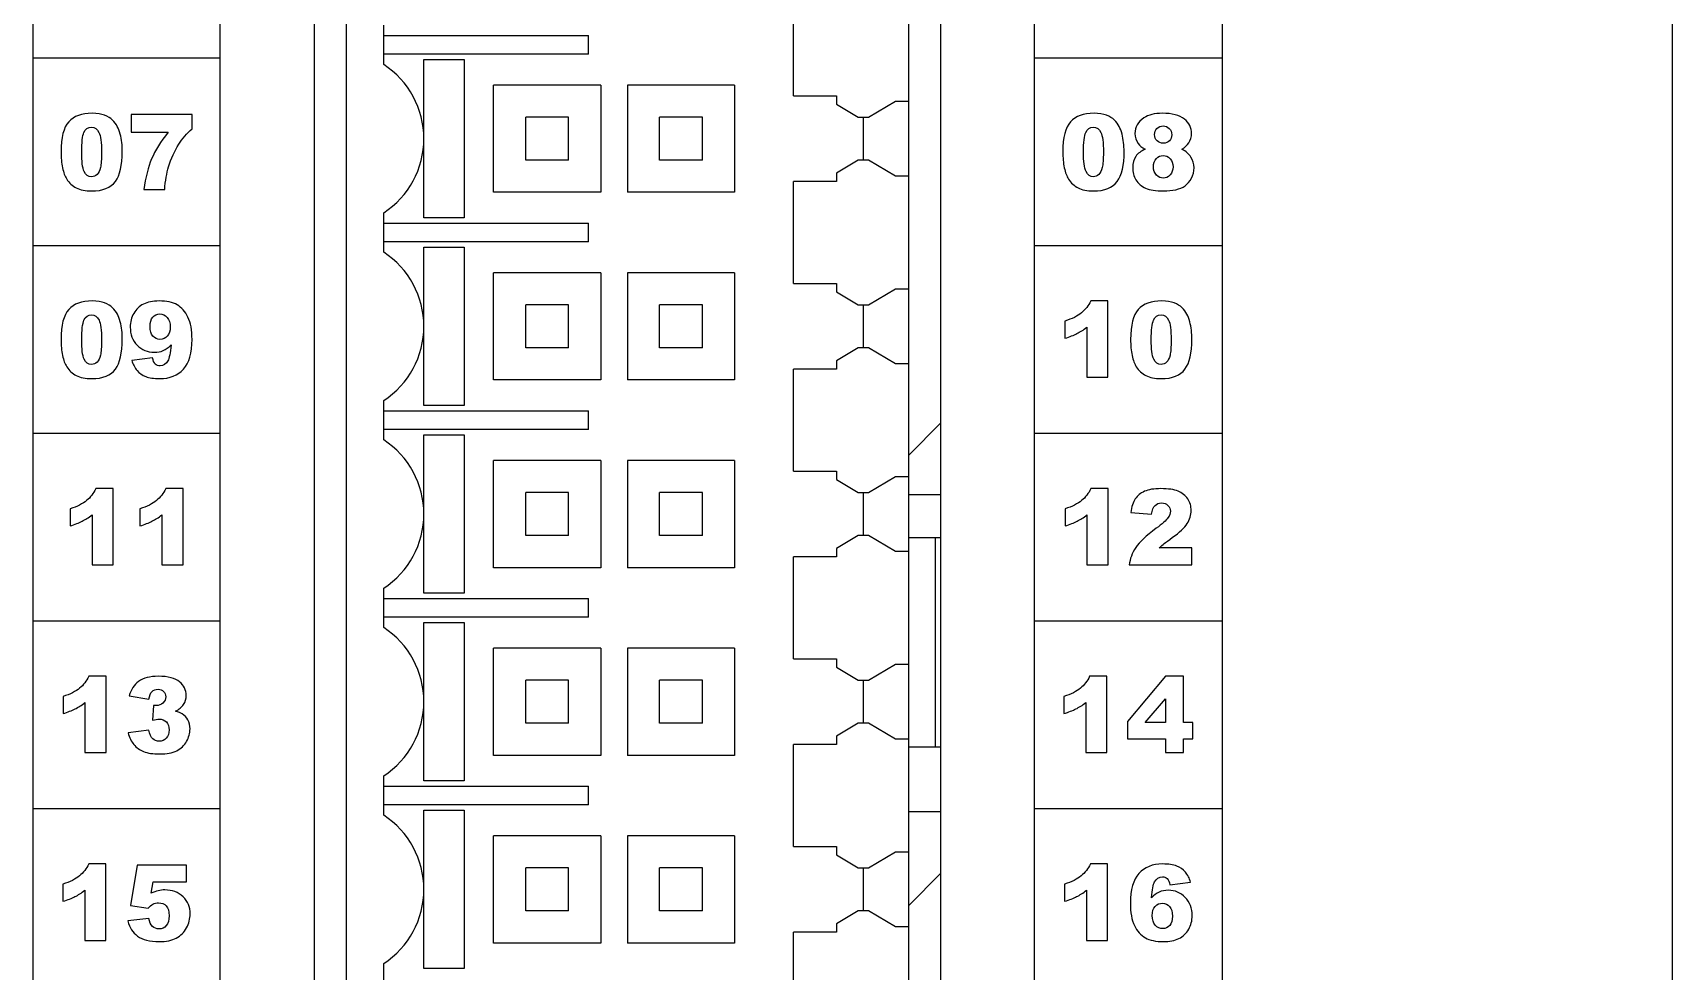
# Model space of a CAD drawing. Header units: millimetres. Extents: x 33 to 632, y -490 to 20.
# Drawn here: x 309.37 to 339.97, y -172.41 to -154.91 of the extents above; entities that cross this region are included whole.
import ezdxf

# ---------------------------------------------------------------- set-up
doc = ezdxf.new("R2010")
doc.units = ezdxf.units.MM

# ---------------------------------------------------------------- blocks, each defined once
blk = doc.blocks.new('MOD_DIM780')
at = {"linetype": 'Continuous'}
for p, q in [((146.219, 128.861), (146.219, 48.361)), ((156.719, 48.361), (156.719, 128.861)), ((145.619, 128.161), (145.619, 48.561)), ((157.319, 48.561), (157.319, 128.161)), ((140.369, 125.111), (140.369, 51.611)), ((143.869, 51.611), (143.869, 125.111)), ((159.069, 51.611), (159.069, 125.111)), ((162.569, 125.111), (162.569, 51.611)), ((170.969, 124.511), (170.969, 38.611)), ((154.569, 113.911), (154.569, 115.811)), ((146.919, 114.494), (146.919, 115.228)), ((146.919, 115.036), (150.744, 115.036)), ((150.744, 114.686), (150.744, 115.036)), ((143.869, 114.611), (140.369, 114.611)), ((150.744, 114.686), (146.919, 114.686)), ((147.669, 113.115), (147.669, 114.586)), ((147.669, 114.586), (148.421, 114.586)), ((148.421, 114.586), (148.421, 111.636)), ((162.569, 114.611), (159.069, 114.611)), ((148.969, 112.111), (148.969, 114.111)), ((150.969, 114.111), (148.969, 114.111)), ((150.969, 114.111), (150.969, 112.111)), ((151.469, 114.111), (151.469, 112.111)), ((153.469, 114.111), (151.469, 114.111)), ((153.469, 114.111), (153.469, 112.111)), ((154.569, 113.911), (155.37, 113.911)), ((155.37, 113.911), (155.369, 113.753)), ((142.207, 113.561), (142.207, 113.232)), ((143.343, 113.561), (142.207, 113.561)), ((143.343, 113.298), (143.343, 113.561)), ((155.369, 113.753), (155.772, 113.511)), ((155.969, 113.511), (156.469, 113.811)), ((156.469, 113.811), (156.719, 113.811)), ((142.207, 113.232), (142.898, 113.232)), ((149.569, 112.711), (149.569, 113.511)), ((150.369, 113.511), (149.569, 113.511)), ((150.369, 112.711), (150.369, 113.511)), ((152.069, 112.711), (152.069, 113.511)), ((152.869, 113.511), (152.069, 113.511)), ((152.869, 112.711), (152.869, 113.511)), ((155.772, 113.511), (155.969, 113.511)), ((155.869, 113.511), (155.869, 112.711)), ((147.669, 111.636), (147.669, 113.107)), ((150.369, 112.711), (149.569, 112.711)), ((152.869, 112.711), (152.069, 112.711)), ((155.772, 112.711), (155.369, 112.468)), ((155.969, 112.711), (155.772, 112.711)), ((156.469, 112.41), (155.969, 112.711)), ((155.37, 112.311), (154.569, 112.311)), ((154.569, 110.411), (154.569, 112.311)), ((155.369, 112.468), (155.37, 112.311)), ((156.719, 112.41), (156.469, 112.41)), ((142.443, 112.161), (142.831, 112.161)), ((150.969, 112.111), (148.969, 112.111)), ((153.469, 112.111), (151.469, 112.111)), ((146.919, 110.994), (146.919, 111.728)), ((146.919, 111.536), (150.744, 111.536)), ((148.421, 111.636), (147.669, 111.636)), ((150.744, 111.186), (150.744, 111.536)), ((143.869, 111.111), (140.369, 111.111)), ((150.744, 111.186), (146.919, 111.186)), ((147.669, 109.615), (147.669, 111.086)), ((147.669, 111.086), (148.421, 111.086)), ((148.421, 111.086), (148.421, 108.136)), ((162.569, 111.111), (159.069, 111.111)), ((148.969, 108.611), (148.969, 110.611)), ((150.969, 110.611), (148.969, 110.611)), ((150.969, 110.611), (150.969, 108.611)), ((151.469, 110.611), (151.469, 108.611)), ((153.469, 110.611), (151.469, 110.611)), ((153.469, 110.611), (153.469, 108.611)), ((154.569, 110.411), (155.37, 110.411)), ((155.37, 110.411), (155.369, 110.253)), ((155.369, 110.253), (155.772, 110.011)), ((155.969, 110.011), (156.469, 110.311)), ((156.469, 110.311), (156.719, 110.311)), ((149.569, 109.211), (149.569, 110.011)), ((150.369, 110.011), (149.569, 110.011)), ((150.369, 109.211), (150.369, 110.011)), ((152.069, 109.211), (152.069, 110.011)), ((152.869, 110.011), (152.069, 110.011)), ((152.869, 109.211), (152.869, 110.011)), ((155.772, 110.011), (155.969, 110.011)), ((155.869, 110.011), (155.869, 109.211)), ((160.437, 110.085), (160.115, 110.085)), ((160.437, 108.661), (160.437, 110.085)), ((147.669, 108.136), (147.669, 109.607)), ((159.635, 109.709), (159.635, 109.39)), ((160.043, 109.594), (160.043, 108.661)), ((142.605, 109.024), (142.218, 108.975)), ((150.369, 109.211), (149.569, 109.211)), ((152.869, 109.211), (152.069, 109.211)), ((155.772, 109.211), (155.369, 108.968)), ((155.369, 108.968), (155.37, 108.811)), ((155.969, 109.211), (155.772, 109.211)), ((156.469, 108.91), (155.969, 109.211)), ((155.37, 108.811), (154.569, 108.811)), ((154.569, 106.911), (154.569, 108.811)), ((156.719, 108.91), (156.469, 108.91)), ((160.043, 108.661), (160.437, 108.661)), ((150.969, 108.611), (148.969, 108.611)), ((153.469, 108.611), (151.469, 108.611)), ((146.919, 107.494), (146.919, 108.228)), ((146.919, 108.036), (150.744, 108.036)), ((148.421, 108.136), (147.669, 108.136)), ((150.744, 107.686), (150.744, 108.036)), ((156.719, 107.212), (157.319, 107.812)), ((143.869, 107.611), (140.369, 107.611)), ((150.744, 107.686), (146.919, 107.686)), ((147.669, 106.115), (147.669, 107.586)), ((147.669, 107.586), (148.421, 107.586)), ((148.421, 107.586), (148.421, 104.636)), ((162.569, 107.611), (159.069, 107.611)), ((150.969, 107.111), (148.969, 107.111)), ((148.969, 105.111), (148.969, 107.111)), ((150.969, 107.111), (150.969, 105.111)), ((153.469, 107.111), (151.469, 107.111)), ((151.469, 107.111), (151.469, 105.111)), ((153.469, 107.111), (153.469, 105.111)), ((154.569, 106.911), (155.37, 106.911)), ((155.37, 106.911), (155.369, 106.753)), ((155.969, 106.511), (156.469, 106.811)), ((156.469, 106.811), (156.719, 106.811)), ((141.868, 106.585), (141.546, 106.585)), ((141.868, 105.161), (141.868, 106.585)), ((143.173, 106.585), (142.851, 106.585)), ((143.173, 105.161), (143.173, 106.585)), ((150.369, 106.511), (149.569, 106.511)), ((149.569, 105.711), (149.569, 106.511)), ((150.369, 105.711), (150.369, 106.511)), ((152.869, 106.511), (152.069, 106.511)), ((152.069, 105.711), (152.069, 106.511)), ((152.869, 105.711), (152.869, 106.511)), ((155.369, 106.753), (155.772, 106.511)), ((155.772, 106.511), (155.969, 106.511)), ((155.869, 106.511), (155.869, 105.711)), ((160.44, 106.585), (160.118, 106.585)), ((160.44, 105.161), (160.44, 106.585)), ((141.066, 106.209), (141.066, 105.89)), ((142.37, 106.209), (142.37, 105.89)), ((157.319, 106.471), (156.719, 106.471)), ((159.637, 106.209), (159.637, 105.89)), ((141.475, 106.094), (141.475, 105.161)), ((142.779, 106.094), (142.779, 105.161)), ((147.669, 104.636), (147.669, 106.107)), ((160.046, 106.094), (160.046, 105.161)), ((160.863, 106.138), (161.252, 106.106)), ((150.369, 105.711), (149.569, 105.711)), ((152.869, 105.711), (152.069, 105.711)), ((155.772, 105.711), (155.369, 105.468)), ((155.969, 105.711), (155.772, 105.711)), ((156.469, 105.41), (155.969, 105.711)), ((156.719, 105.671), (157.319, 105.671)), ((157.219, 101.771), (157.219, 105.671)), ((155.37, 105.311), (154.569, 105.311)), ((154.569, 103.411), (154.569, 105.311)), ((155.369, 105.468), (155.37, 105.311)), ((156.719, 105.41), (156.469, 105.41)), ((162.001, 105.478), (161.394, 105.478)), ((162.001, 105.161), (162.001, 105.478)), ((141.475, 105.161), (141.868, 105.161)), ((142.779, 105.161), (143.173, 105.161)), ((150.969, 105.111), (148.969, 105.111)), ((153.469, 105.111), (151.469, 105.111)), ((160.046, 105.161), (160.44, 105.161)), ((160.834, 105.161), (162.001, 105.161)), ((146.919, 103.994), (146.919, 104.728)), ((146.919, 104.536), (150.744, 104.536)), ((148.421, 104.636), (147.669, 104.636)), ((150.744, 104.186), (150.744, 104.536)), ((143.869, 104.111), (140.369, 104.111)), ((150.744, 104.186), (146.919, 104.186)), ((147.669, 102.615), (147.669, 104.086)), ((147.669, 104.086), (148.421, 104.086)), ((148.421, 104.086), (148.421, 101.136)), ((162.569, 104.111), (159.069, 104.111)), ((150.969, 103.611), (148.969, 103.611)), ((148.969, 101.611), (148.969, 103.611)), ((150.969, 103.611), (150.969, 101.611)), ((153.469, 103.611), (151.469, 103.611)), ((151.469, 103.611), (151.469, 101.611)), ((153.469, 103.611), (153.469, 101.611)), ((154.569, 103.411), (155.37, 103.411)), ((155.37, 103.411), (155.369, 103.253)), ((155.369, 103.253), (155.772, 103.011)), ((155.969, 103.011), (156.469, 103.311)), ((156.469, 103.311), (156.719, 103.311)), ((141.736, 103.085), (141.414, 103.085)), ((141.736, 101.661), (141.736, 103.085)), ((150.369, 103.011), (149.569, 103.011)), ((149.569, 102.211), (149.569, 103.011)), ((150.369, 102.211), (150.369, 103.011)), ((152.869, 103.011), (152.069, 103.011)), ((152.069, 102.211), (152.069, 103.011)), ((152.869, 102.211), (152.869, 103.011)), ((155.772, 103.011), (155.969, 103.011)), ((155.869, 103.011), (155.869, 102.211)), ((160.417, 103.085), (160.095, 103.085)), ((160.417, 101.661), (160.417, 103.085)), ((161.509, 103.085), (160.8, 102.242)), ((161.848, 103.085), (161.509, 103.085)), ((161.848, 102.224), (161.848, 103.085)), ((140.934, 102.709), (140.934, 102.39)), ((141.343, 102.594), (141.343, 101.661)), ((142.169, 102.722), (142.537, 102.656)), ((142.621, 102.543), (142.601, 102.265)), ((147.669, 101.136), (147.669, 102.607)), ((159.615, 102.709), (159.615, 102.39)), ((160.024, 102.594), (160.024, 101.661)), ((161.133, 102.224), (161.509, 102.664)), ((161.509, 102.664), (161.509, 102.224)), ((150.369, 102.211), (149.569, 102.211)), ((152.869, 102.211), (152.069, 102.211)), ((155.772, 102.211), (155.369, 101.968)), ((155.969, 102.211), (155.772, 102.211)), ((156.469, 101.91), (155.969, 102.211)), ((160.8, 102.242), (160.8, 101.922)), ((161.509, 102.224), (161.133, 102.224)), ((162.023, 102.224), (161.848, 102.224)), ((162.023, 101.922), (162.023, 102.224)), ((142.537, 102.082), (142.148, 102.03)), ((155.369, 101.968), (155.37, 101.811)), ((156.719, 101.91), (156.469, 101.91)), ((160.8, 101.922), (161.509, 101.922)), ((161.509, 101.922), (161.509, 101.661)), ((161.848, 101.922), (162.023, 101.922)), ((161.848, 101.661), (161.848, 101.922)), ((141.343, 101.661), (141.736, 101.661)), ((150.969, 101.611), (148.969, 101.611)), ((153.469, 101.611), (151.469, 101.611)), ((155.37, 101.811), (154.569, 101.811)), ((154.569, 99.911), (154.569, 101.811)), ((156.719, 101.771), (157.319, 101.771)), ((160.024, 101.661), (160.417, 101.661)), ((161.509, 101.661), (161.848, 101.661)), ((146.919, 100.494), (146.919, 101.228)), ((146.919, 101.036), (150.744, 101.036)), ((148.421, 101.136), (147.669, 101.136)), ((150.744, 100.686), (150.744, 101.036)), ((150.744, 100.686), (146.919, 100.686)), ((143.869, 100.611), (140.369, 100.611)), ((147.669, 100.586), (148.421, 100.586)), ((147.669, 99.115), (147.669, 100.586)), ((148.421, 100.586), (148.421, 97.636)), ((156.719, 100.561), (157.319, 100.561)), ((162.569, 100.611), (159.069, 100.611)), ((150.969, 100.111), (148.969, 100.111)), ((148.969, 98.111), (148.969, 100.111)), ((150.969, 100.111), (150.969, 98.111)), ((153.469, 100.111), (151.469, 100.111)), ((151.469, 100.111), (151.469, 98.111)), ((153.469, 100.111), (153.469, 98.111)), ((154.569, 99.911), (155.37, 99.911)), ((155.37, 99.911), (155.369, 99.753)), ((155.969, 99.511), (156.469, 99.811)), ((156.469, 99.811), (156.719, 99.811)), ((141.735, 99.585), (141.413, 99.585)), ((141.735, 98.161), (141.735, 99.585)), ((142.315, 99.561), (142.192, 98.808)), ((143.239, 99.561), (142.315, 99.561)), ((143.239, 99.25), (143.239, 99.561)), ((150.369, 99.511), (149.569, 99.511)), ((149.569, 98.711), (149.569, 99.511)), ((150.369, 98.711), (150.369, 99.511)), ((152.869, 99.511), (152.069, 99.511)), ((152.069, 98.711), (152.069, 99.511)), ((152.869, 98.711), (152.869, 99.511)), ((155.369, 99.753), (155.772, 99.511)), ((155.772, 99.511), (155.969, 99.511)), ((155.869, 99.511), (155.869, 98.711)), ((160.431, 99.585), (160.109, 99.585)), ((160.431, 98.161), (160.431, 99.585)), ((140.933, 99.209), (140.933, 98.89)), ((142.58, 99.04), (142.613, 99.25)), ((142.613, 99.25), (143.239, 99.25)), ((156.719, 98.811), (157.319, 99.411)), ((159.629, 99.209), (159.629, 98.89)), ((161.593, 99.198), (161.98, 99.246)), ((141.341, 99.094), (141.341, 98.161)), ((147.669, 97.636), (147.669, 99.107)), ((160.038, 99.094), (160.038, 98.161)), ((142.535, 98.567), (142.142, 98.524)), ((142.192, 98.808), (142.524, 98.76)), ((150.369, 98.711), (149.569, 98.711)), ((152.869, 98.711), (152.069, 98.711)), ((155.772, 98.711), (155.369, 98.468)), ((155.969, 98.711), (155.772, 98.711)), ((156.469, 98.41), (155.969, 98.711)), ((155.37, 98.311), (154.569, 98.311)), ((154.569, 96.411), (154.569, 98.311)), ((155.369, 98.468), (155.37, 98.311)), ((156.719, 98.41), (156.469, 98.41)), ((141.341, 98.161), (141.735, 98.161)), ((150.969, 98.111), (148.969, 98.111)), ((153.469, 98.111), (151.469, 98.111)), ((160.038, 98.161), (160.431, 98.161)), ((146.919, 96.994), (146.919, 97.728)), ((148.421, 97.636), (147.669, 97.636))]:
    blk.add_line(p, q, dxfattribs=at)
for centre, radius, start, end in [((146.019, 113.111), 1.65, 303.0557, 56.9443), ((161.479, 113.208), 1.071, 270.0061, 282.0044), ((146.019, 109.611), 1.65, 303.0557, 56.9443), ((146.019, 106.111), 1.65, 303.0557, 56.9443), ((146.019, 102.611), 1.65, 303.0557, 56.9443), ((146.019, 99.111), 1.65, 303.0557, 56.9443)]:
    blk.add_arc(centre, radius, start, end, dxfattribs=at)
for points in [[(141.477, 113.585), (141.281, 113.585), (141.135, 113.531), (141.039, 113.425)], [(141.709, 113.549), (141.648, 113.572), (141.571, 113.585), (141.477, 113.585)], [(141.858, 113.459), (141.819, 113.496), (141.77, 113.526), (141.709, 113.549)], [(160.177, 113.585), (159.98, 113.585), (159.834, 113.531), (159.738, 113.425)], [(160.409, 113.549), (160.347, 113.572), (160.27, 113.585), (160.177, 113.585)], [(160.557, 113.459), (160.518, 113.496), (160.469, 113.526), (160.409, 113.549)], [(161.449, 113.585), (161.307, 113.585), (161.194, 113.556), (161.108, 113.498)], [(161.863, 113.477), (161.773, 113.548), (161.636, 113.585), (161.449, 113.585)], [(141.039, 113.425), (140.944, 113.318), (140.896, 113.132), (140.896, 112.866)], [(141.282, 112.865), (141.282, 113.041), (141.296, 113.162), (141.325, 113.227)], [(141.325, 113.227), (141.353, 113.292), (141.399, 113.326), (141.464, 113.326)], [(141.464, 113.326), (141.527, 113.326), (141.574, 113.293), (141.605, 113.229)], [(141.605, 113.229), (141.637, 113.165), (141.653, 113.04), (141.653, 112.855)], [(141.947, 113.341), (141.925, 113.382), (141.896, 113.421), (141.858, 113.459)], [(142.001, 113.198), (141.987, 113.252), (141.969, 113.3), (141.947, 113.341)], [(142.898, 113.232), (142.756, 113.056), (142.652, 112.89), (142.587, 112.736)], [(143.095, 113.009), (143.161, 113.112), (143.243, 113.208), (143.343, 113.298)], [(159.738, 113.425), (159.643, 113.318), (159.595, 113.132), (159.595, 112.866)], [(159.981, 112.865), (159.981, 113.041), (159.995, 113.162), (160.024, 113.227)], [(160.024, 113.227), (160.052, 113.292), (160.098, 113.326), (160.163, 113.326)], [(160.163, 113.326), (160.226, 113.326), (160.273, 113.293), (160.304, 113.229)], [(160.304, 113.229), (160.336, 113.165), (160.352, 113.04), (160.352, 112.855)], [(160.646, 113.341), (160.624, 113.382), (160.595, 113.421), (160.557, 113.459)], [(160.7, 113.198), (160.686, 113.252), (160.668, 113.3), (160.646, 113.341)], [(161.108, 113.498), (160.997, 113.424), (160.942, 113.328), (160.942, 113.211)], [(161.308, 113.188), (161.308, 113.235), (161.323, 113.273), (161.352, 113.303)], [(161.352, 113.303), (161.382, 113.332), (161.42, 113.348), (161.468, 113.348)], [(161.468, 113.348), (161.514, 113.348), (161.552, 113.332), (161.582, 113.302)], [(161.582, 113.302), (161.612, 113.271), (161.627, 113.232), (161.627, 113.184)], [(161.998, 113.208), (161.998, 113.316), (161.953, 113.406), (161.863, 113.477)], [(142.04, 112.871), (142.04, 112.984), (142.027, 113.093), (142.001, 113.198)], [(142.904, 112.588), (142.951, 112.742), (143.015, 112.883), (143.095, 113.009)], [(160.739, 112.871), (160.739, 112.984), (160.726, 113.093), (160.7, 113.198)], [(160.942, 113.211), (160.942, 113.14), (160.962, 113.077), (161, 113.022)], [(161, 113.022), (161.027, 112.982), (161.072, 112.946), (161.133, 112.913)], [(161.353, 113.071), (161.323, 113.1), (161.308, 113.14), (161.308, 113.188)], [(161.474, 113.027), (161.424, 113.027), (161.384, 113.041), (161.353, 113.071)], [(161.584, 113.071), (161.556, 113.041), (161.518, 113.027), (161.474, 113.027)], [(161.627, 113.184), (161.627, 113.138), (161.613, 113.099), (161.584, 113.071)], [(161.818, 112.913), (161.875, 112.951), (161.917, 112.991), (161.944, 113.032)], [(161.944, 113.032), (161.98, 113.086), (161.998, 113.145), (161.998, 113.208)], [(140.896, 112.866), (140.896, 112.758), (140.904, 112.659), (140.924, 112.569)], [(141.329, 112.5), (141.297, 112.565), (141.282, 112.687), (141.282, 112.865)], [(141.653, 112.855), (141.653, 112.728), (141.646, 112.634), (141.632, 112.575)], [(141.911, 112.313), (141.997, 112.431), (142.04, 112.617), (142.04, 112.871)], [(142.587, 112.736), (142.521, 112.581), (142.474, 112.389), (142.443, 112.161)], [(159.595, 112.866), (159.595, 112.758), (159.604, 112.659), (159.623, 112.569)], [(160.028, 112.5), (159.996, 112.565), (159.981, 112.687), (159.981, 112.865)], [(160.352, 112.855), (160.352, 112.728), (160.345, 112.634), (160.331, 112.575)], [(160.61, 112.313), (160.696, 112.431), (160.739, 112.617), (160.739, 112.871)], [(160.957, 112.78), (160.919, 112.723), (160.899, 112.654), (160.899, 112.572)], [(161.133, 112.913), (161.053, 112.882), (160.995, 112.838), (160.957, 112.78)], [(161.287, 112.586), (161.287, 112.651), (161.304, 112.702), (161.341, 112.74)], [(161.341, 112.74), (161.377, 112.779), (161.419, 112.798), (161.468, 112.798)], [(161.468, 112.798), (161.516, 112.798), (161.559, 112.778), (161.596, 112.738)], [(161.596, 112.738), (161.634, 112.698), (161.653, 112.648), (161.653, 112.587)], [(161.987, 112.769), (161.95, 112.828), (161.894, 112.877), (161.818, 112.913)], [(162.044, 112.57), (162.044, 112.643), (162.024, 112.709), (161.987, 112.769)], [(140.924, 112.569), (140.943, 112.48), (140.968, 112.41), (141.002, 112.358)], [(141.002, 112.358), (141.049, 112.286), (141.109, 112.23), (141.181, 112.193)], [(141.466, 112.402), (141.406, 112.402), (141.36, 112.435), (141.329, 112.5)], [(141.568, 112.443), (141.54, 112.416), (141.505, 112.402), (141.466, 112.402)], [(141.467, 112.137), (141.677, 112.137), (141.825, 112.195), (141.911, 112.313)], [(141.632, 112.575), (141.619, 112.515), (141.597, 112.471), (141.568, 112.443)], [(142.831, 112.161), (142.843, 112.325), (142.868, 112.467), (142.904, 112.588)], [(159.623, 112.569), (159.642, 112.48), (159.668, 112.41), (159.701, 112.358)], [(159.701, 112.358), (159.748, 112.286), (159.808, 112.23), (159.88, 112.193)], [(160.165, 112.402), (160.105, 112.402), (160.059, 112.435), (160.028, 112.5)], [(160.267, 112.443), (160.239, 112.416), (160.204, 112.402), (160.165, 112.402)], [(160.166, 112.137), (160.376, 112.137), (160.524, 112.195), (160.61, 112.313)], [(160.331, 112.575), (160.318, 112.515), (160.296, 112.471), (160.267, 112.443)], [(160.899, 112.572), (160.899, 112.488), (160.92, 112.412), (160.96, 112.344)], [(160.96, 112.344), (161.001, 112.275), (161.061, 112.224), (161.139, 112.189)], [(161.343, 112.434), (161.305, 112.473), (161.287, 112.524), (161.287, 112.586)], [(161.472, 112.376), (161.424, 112.376), (161.381, 112.395), (161.343, 112.434)], [(161.597, 112.435), (161.56, 112.395), (161.518, 112.376), (161.472, 112.376)], [(161.653, 112.587), (161.653, 112.525), (161.634, 112.475), (161.597, 112.435)], [(161.877, 112.233), (161.923, 112.266), (161.962, 112.313), (161.995, 112.374)], [(161.995, 112.374), (162.027, 112.435), (162.044, 112.5), (162.044, 112.57)], [(141.181, 112.193), (141.254, 112.156), (141.349, 112.137), (141.467, 112.137)], [(159.88, 112.193), (159.953, 112.156), (160.048, 112.137), (160.166, 112.137)], [(161.139, 112.189), (161.217, 112.155), (161.33, 112.137), (161.479, 112.137)], [(161.702, 112.16), (161.771, 112.175), (161.83, 112.2), (161.877, 112.233)], [(141.04, 109.925), (140.944, 109.818), (140.896, 109.632), (140.896, 109.366)], [(141.478, 110.085), (141.281, 110.085), (141.135, 110.031), (141.04, 109.925)], [(141.71, 110.049), (141.649, 110.072), (141.572, 110.085), (141.478, 110.085)], [(141.858, 109.959), (141.82, 109.996), (141.77, 110.026), (141.71, 110.049)], [(141.948, 109.841), (141.926, 109.882), (141.896, 109.921), (141.858, 109.959)], [(142.436, 110.026), (142.358, 109.986), (142.298, 109.929), (142.254, 109.853)], [(142.726, 110.085), (142.61, 110.085), (142.512, 110.065), (142.436, 110.026)], [(143.063, 110.012), (142.978, 110.06), (142.866, 110.085), (142.726, 110.085)], [(143.266, 109.783), (143.215, 109.888), (143.147, 109.964), (143.063, 110.012)], [(159.943, 109.863), (159.87, 109.803), (159.766, 109.751), (159.635, 109.709)], [(160.115, 110.085), (160.073, 109.997), (160.016, 109.922), (159.943, 109.863)], [(161.003, 109.925), (160.908, 109.818), (160.86, 109.632), (160.86, 109.366)], [(161.441, 110.085), (161.245, 110.085), (161.099, 110.031), (161.003, 109.925)], [(161.673, 110.049), (161.612, 110.072), (161.535, 110.085), (161.441, 110.085)], [(161.821, 109.959), (161.783, 109.996), (161.734, 110.026), (161.673, 110.049)], [(161.911, 109.841), (161.889, 109.882), (161.86, 109.921), (161.821, 109.959)], [(141.282, 109.365), (141.282, 109.541), (141.297, 109.662), (141.325, 109.727)], [(141.325, 109.727), (141.354, 109.792), (141.4, 109.826), (141.465, 109.826)], [(141.465, 109.826), (141.528, 109.826), (141.574, 109.793), (141.606, 109.729)], [(141.606, 109.729), (141.637, 109.665), (141.654, 109.54), (141.654, 109.355)], [(142.001, 109.698), (141.988, 109.752), (141.97, 109.8), (141.948, 109.841)], [(142.04, 109.371), (142.04, 109.484), (142.027, 109.593), (142.001, 109.698)], [(142.254, 109.853), (142.21, 109.776), (142.188, 109.691), (142.188, 109.598)], [(142.188, 109.598), (142.188, 109.462), (142.231, 109.349), (142.317, 109.26)], [(142.558, 109.609), (142.558, 109.686), (142.574, 109.745), (142.609, 109.784)], [(142.61, 109.429), (142.575, 109.471), (142.558, 109.531), (142.558, 109.609)], [(142.609, 109.784), (142.643, 109.822), (142.686, 109.842), (142.738, 109.842)], [(142.738, 109.842), (142.792, 109.842), (142.839, 109.82), (142.877, 109.777)], [(142.877, 109.777), (142.915, 109.734), (142.934, 109.675), (142.934, 109.599)], [(142.934, 109.599), (142.934, 109.525), (142.916, 109.468), (142.88, 109.428)], [(143.342, 109.368), (143.342, 109.54), (143.316, 109.678), (143.266, 109.783)], [(159.858, 109.476), (159.917, 109.506), (159.979, 109.545), (160.043, 109.594)], [(161.246, 109.365), (161.246, 109.541), (161.26, 109.662), (161.289, 109.727)], [(161.289, 109.727), (161.317, 109.792), (161.363, 109.826), (161.428, 109.826)], [(161.428, 109.826), (161.491, 109.826), (161.538, 109.793), (161.569, 109.729)], [(161.569, 109.729), (161.601, 109.665), (161.617, 109.54), (161.617, 109.355)], [(161.965, 109.698), (161.951, 109.752), (161.933, 109.8), (161.911, 109.841)], [(162.004, 109.371), (162.004, 109.484), (161.991, 109.593), (161.965, 109.698)], [(140.896, 109.366), (140.896, 109.258), (140.905, 109.159), (140.924, 109.069)], [(141.329, 109), (141.297, 109.065), (141.282, 109.187), (141.282, 109.365)], [(141.654, 109.355), (141.654, 109.228), (141.646, 109.134), (141.633, 109.075)], [(141.912, 108.813), (141.997, 108.931), (142.04, 109.117), (142.04, 109.371)], [(142.317, 109.26), (142.403, 109.171), (142.509, 109.127), (142.635, 109.127)], [(142.743, 109.367), (142.69, 109.367), (142.646, 109.387), (142.61, 109.429)], [(142.88, 109.428), (142.844, 109.387), (142.798, 109.367), (142.743, 109.367)], [(142.805, 109.16), (142.854, 109.182), (142.902, 109.217), (142.949, 109.265)], [(142.949, 109.265), (142.935, 109.114), (142.916, 109.016), (142.891, 108.97)], [(143.182, 108.813), (143.289, 108.93), (143.342, 109.115), (143.342, 109.368)], [(159.635, 109.39), (159.724, 109.417), (159.799, 109.446), (159.858, 109.476)], [(160.86, 109.366), (160.86, 109.258), (160.868, 109.159), (160.888, 109.069)], [(161.292, 109), (161.261, 109.065), (161.246, 109.187), (161.246, 109.365)], [(161.617, 109.355), (161.617, 109.228), (161.609, 109.134), (161.596, 109.075)], [(161.875, 108.813), (161.961, 108.931), (162.004, 109.117), (162.004, 109.371)], [(140.924, 109.069), (140.943, 108.98), (140.969, 108.91), (141.003, 108.858)], [(141.467, 108.902), (141.406, 108.902), (141.36, 108.935), (141.329, 109)], [(141.569, 108.943), (141.54, 108.916), (141.506, 108.902), (141.467, 108.902)], [(141.633, 109.075), (141.619, 109.015), (141.597, 108.971), (141.569, 108.943)], [(142.218, 108.975), (142.241, 108.9), (142.273, 108.838), (142.316, 108.788)], [(142.656, 108.908), (142.632, 108.931), (142.614, 108.969), (142.605, 109.024)], [(142.635, 109.127), (142.699, 109.127), (142.756, 109.137), (142.805, 109.16)], [(142.891, 108.97), (142.856, 108.907), (142.807, 108.876), (142.745, 108.876)], [(160.888, 109.069), (160.907, 108.98), (160.932, 108.91), (160.966, 108.858)], [(161.43, 108.902), (161.37, 108.902), (161.324, 108.935), (161.292, 109)], [(161.532, 108.943), (161.503, 108.916), (161.469, 108.902), (161.43, 108.902)], [(161.596, 109.075), (161.583, 109.015), (161.561, 108.971), (161.532, 108.943)], [(141.003, 108.858), (141.049, 108.786), (141.109, 108.73), (141.182, 108.693)], [(141.182, 108.693), (141.254, 108.656), (141.349, 108.637), (141.467, 108.637)], [(141.467, 108.637), (141.678, 108.637), (141.826, 108.695), (141.912, 108.813)], [(142.316, 108.788), (142.358, 108.739), (142.412, 108.701), (142.477, 108.675)], [(142.477, 108.675), (142.541, 108.65), (142.629, 108.637), (142.74, 108.637)], [(142.745, 108.876), (142.71, 108.876), (142.68, 108.886), (142.656, 108.908)], [(142.74, 108.637), (142.929, 108.637), (143.076, 108.695), (143.182, 108.813)], [(160.966, 108.858), (161.013, 108.786), (161.073, 108.73), (161.145, 108.693)], [(161.145, 108.693), (161.218, 108.656), (161.312, 108.637), (161.431, 108.637)], [(161.431, 108.637), (161.641, 108.637), (161.789, 108.695), (161.875, 108.813)], [(141.546, 106.585), (141.504, 106.497), (141.447, 106.422), (141.374, 106.363)], [(142.851, 106.585), (142.809, 106.497), (142.751, 106.422), (142.679, 106.363)], [(160.118, 106.585), (160.076, 106.497), (160.018, 106.422), (159.946, 106.363)], [(161.119, 106.535), (161.044, 106.502), (160.987, 106.455), (160.946, 106.394)], [(161.427, 106.585), (161.295, 106.585), (161.193, 106.567), (161.119, 106.535)], [(161.746, 106.537), (161.67, 106.568), (161.564, 106.585), (161.427, 106.585)], [(161.926, 106.394), (161.882, 106.459), (161.822, 106.506), (161.746, 106.537)], [(141.374, 106.363), (141.301, 106.303), (141.198, 106.251), (141.066, 106.209)], [(142.679, 106.363), (142.605, 106.303), (142.502, 106.251), (142.37, 106.209)], [(159.946, 106.363), (159.872, 106.303), (159.769, 106.251), (159.637, 106.209)], [(160.946, 106.394), (160.906, 106.332), (160.878, 106.247), (160.863, 106.138)], [(161.252, 106.106), (161.263, 106.184), (161.284, 106.24), (161.316, 106.271)], [(161.316, 106.271), (161.347, 106.302), (161.388, 106.318), (161.438, 106.318)], [(161.438, 106.318), (161.485, 106.318), (161.524, 106.303), (161.556, 106.272)], [(161.556, 106.272), (161.588, 106.242), (161.604, 106.205), (161.604, 106.163)], [(161.991, 106.177), (161.991, 106.257), (161.97, 106.329), (161.926, 106.394)], [(141.066, 105.89), (141.156, 105.917), (141.23, 105.946), (141.29, 105.976)], [(141.29, 105.976), (141.349, 106.006), (141.411, 106.045), (141.475, 106.094)], [(142.37, 105.89), (142.46, 105.917), (142.535, 105.946), (142.594, 105.976)], [(142.594, 105.976), (142.653, 106.006), (142.715, 106.045), (142.779, 106.094)], [(159.637, 105.89), (159.727, 105.917), (159.802, 105.946), (159.861, 105.976)], [(159.861, 105.976), (159.92, 106.006), (159.982, 106.045), (160.046, 106.094)], [(161.556, 106.039), (161.524, 105.994), (161.451, 105.929), (161.337, 105.845)], [(161.604, 106.163), (161.604, 106.123), (161.588, 106.082), (161.556, 106.039)], [(161.644, 105.677), (161.776, 105.769), (161.866, 105.854), (161.916, 105.932)], [(161.916, 105.932), (161.966, 106.01), (161.991, 106.091), (161.991, 106.177)], [(161.337, 105.845), (161.15, 105.707), (161.023, 105.587), (160.955, 105.485)], [(161.487, 105.562), (161.513, 105.584), (161.566, 105.622), (161.644, 105.677)], [(160.955, 105.485), (160.888, 105.384), (160.847, 105.275), (160.834, 105.161)], [(161.394, 105.478), (161.429, 105.512), (161.46, 105.541), (161.487, 105.562)], [(141.243, 102.863), (141.169, 102.803), (141.066, 102.751), (140.934, 102.709)], [(141.414, 103.085), (141.372, 102.997), (141.315, 102.922), (141.243, 102.863)], [(142.345, 102.991), (142.258, 102.928), (142.199, 102.838), (142.169, 102.722)], [(142.714, 103.085), (142.555, 103.085), (142.432, 103.053), (142.345, 102.991)], [(142.595, 102.801), (142.623, 102.829), (142.661, 102.843), (142.707, 102.843)], [(142.707, 102.843), (142.75, 102.843), (142.786, 102.83), (142.811, 102.804)], [(143.11, 102.982), (143.028, 103.05), (142.897, 103.085), (142.714, 103.085)], [(143.233, 102.725), (143.233, 102.829), (143.192, 102.914), (143.11, 102.982)], [(159.924, 102.863), (159.85, 102.803), (159.747, 102.751), (159.615, 102.709)], [(160.095, 103.085), (160.053, 102.997), (159.996, 102.922), (159.924, 102.863)], [(141.158, 102.476), (141.217, 102.506), (141.279, 102.545), (141.343, 102.594)], [(142.537, 102.656), (142.546, 102.725), (142.566, 102.773), (142.595, 102.801)], [(142.671, 102.538), (142.659, 102.538), (142.642, 102.539), (142.621, 102.543)], [(142.798, 102.587), (142.764, 102.555), (142.722, 102.538), (142.671, 102.538)], [(142.85, 102.703), (142.85, 102.658), (142.833, 102.619), (142.798, 102.587)], [(142.811, 102.804), (142.836, 102.779), (142.85, 102.745), (142.85, 102.703)], [(143.033, 102.432), (143.1, 102.469), (143.15, 102.512), (143.183, 102.561)], [(143.183, 102.561), (143.216, 102.61), (143.233, 102.664), (143.233, 102.725)], [(159.839, 102.476), (159.898, 102.506), (159.96, 102.545), (160.024, 102.594)], [(140.934, 102.39), (141.024, 102.417), (141.098, 102.446), (141.158, 102.476)], [(142.601, 102.265), (142.654, 102.28), (142.696, 102.288), (142.727, 102.288)], [(142.727, 102.288), (142.784, 102.288), (142.829, 102.27), (142.862, 102.234)], [(142.862, 102.234), (142.896, 102.198), (142.913, 102.149), (142.913, 102.084)], [(143.157, 102.385), (143.129, 102.403), (143.087, 102.419), (143.033, 102.432)], [(143.265, 102.272), (143.239, 102.319), (143.203, 102.357), (143.157, 102.385)], [(143.304, 102.105), (143.304, 102.17), (143.291, 102.225), (143.265, 102.272)], [(159.615, 102.39), (159.705, 102.417), (159.779, 102.446), (159.839, 102.476)], [(142.148, 102.03), (142.173, 101.942), (142.209, 101.87), (142.257, 101.813)], [(142.607, 101.919), (142.575, 101.949), (142.552, 102.004), (142.537, 102.082)], [(142.73, 101.874), (142.681, 101.874), (142.64, 101.888), (142.607, 101.919)], [(142.86, 101.931), (142.826, 101.893), (142.782, 101.874), (142.73, 101.874)], [(142.913, 102.084), (142.913, 102.02), (142.895, 101.969), (142.86, 101.931)], [(143.24, 101.87), (143.282, 101.944), (143.304, 102.023), (143.304, 102.105)], [(142.257, 101.813), (142.304, 101.755), (142.365, 101.711), (142.438, 101.682)], [(142.438, 101.682), (142.512, 101.652), (142.612, 101.637), (142.74, 101.637)], [(142.74, 101.637), (142.87, 101.637), (142.976, 101.658), (143.056, 101.697)], [(143.056, 101.697), (143.136, 101.737), (143.197, 101.795), (143.24, 101.87)], [(141.413, 99.585), (141.371, 99.497), (141.314, 99.422), (141.241, 99.363)], [(160.109, 99.585), (160.067, 99.497), (160.01, 99.422), (159.937, 99.363)], [(161.458, 99.585), (161.269, 99.585), (161.121, 99.525), (161.015, 99.408)], [(161.721, 99.545), (161.656, 99.571), (161.568, 99.585), (161.458, 99.585)], [(161.882, 99.432), (161.84, 99.482), (161.786, 99.52), (161.721, 99.545)], [(141.241, 99.363), (141.168, 99.303), (141.064, 99.251), (140.933, 99.209)], [(159.937, 99.363), (159.864, 99.303), (159.761, 99.251), (159.629, 99.209)], [(161.015, 99.408), (160.909, 99.29), (160.856, 99.105), (160.856, 98.853)], [(161.25, 98.956), (161.262, 99.106), (161.281, 99.204), (161.306, 99.251)], [(161.306, 99.251), (161.341, 99.313), (161.391, 99.346), (161.454, 99.346)], [(161.454, 99.346), (161.488, 99.346), (161.518, 99.334), (161.541, 99.312)], [(161.541, 99.312), (161.566, 99.289), (161.583, 99.251), (161.593, 99.198)], [(161.98, 99.246), (161.957, 99.32), (161.925, 99.383), (161.882, 99.432)], [(140.933, 98.89), (141.022, 98.917), (141.097, 98.946), (141.156, 98.976)], [(141.156, 98.976), (141.215, 99.006), (141.277, 99.045), (141.341, 99.094)], [(142.708, 99.086), (142.666, 99.076), (142.623, 99.06), (142.58, 99.04)], [(142.609, 98.833), (142.644, 98.851), (142.68, 98.861), (142.718, 98.861)], [(142.834, 99.101), (142.792, 99.101), (142.75, 99.096), (142.708, 99.086)], [(142.718, 98.861), (142.778, 98.861), (142.824, 98.841), (142.86, 98.802)], [(143.174, 98.974), (143.087, 99.058), (142.973, 99.101), (142.834, 99.101)], [(143.306, 98.654), (143.306, 98.782), (143.262, 98.889), (143.174, 98.974)], [(159.629, 98.89), (159.719, 98.917), (159.793, 98.946), (159.853, 98.976)], [(159.853, 98.976), (159.912, 99.006), (159.974, 99.045), (160.038, 99.094)], [(160.856, 98.853), (160.856, 98.68), (160.881, 98.542), (160.931, 98.437)], [(161.394, 99.06), (161.344, 99.037), (161.296, 99.003), (161.25, 98.956)], [(161.318, 98.794), (161.354, 98.834), (161.4, 98.854), (161.455, 98.854)], [(161.564, 99.095), (161.499, 99.095), (161.442, 99.083), (161.394, 99.06)], [(161.455, 98.854), (161.507, 98.854), (161.551, 98.833), (161.587, 98.792)], [(161.879, 98.961), (161.794, 99.05), (161.688, 99.095), (161.564, 99.095)], [(162.01, 98.622), (162.01, 98.759), (161.966, 98.871), (161.879, 98.961)], [(142.524, 98.76), (142.554, 98.795), (142.583, 98.82), (142.609, 98.833)], [(142.602, 98.422), (142.567, 98.455), (142.545, 98.504), (142.535, 98.567)], [(142.86, 98.802), (142.896, 98.763), (142.914, 98.702), (142.914, 98.619)], [(142.914, 98.619), (142.914, 98.537), (142.896, 98.476), (142.861, 98.435)], [(143.238, 98.394), (143.283, 98.477), (143.306, 98.564), (143.306, 98.654)], [(161.264, 98.622), (161.264, 98.696), (161.282, 98.754), (161.318, 98.794)], [(161.321, 98.443), (161.283, 98.486), (161.264, 98.546), (161.264, 98.622)], [(161.587, 98.792), (161.623, 98.75), (161.641, 98.69), (161.641, 98.611)], [(161.641, 98.611), (161.641, 98.534), (161.624, 98.476), (161.59, 98.437)], [(161.944, 98.369), (161.988, 98.445), (162.01, 98.529), (162.01, 98.622)], [(142.142, 98.524), (142.161, 98.458), (142.185, 98.403), (142.213, 98.359)], [(142.213, 98.359), (142.242, 98.315), (142.279, 98.275), (142.325, 98.241)], [(142.325, 98.241), (142.371, 98.207), (142.427, 98.18), (142.493, 98.163)], [(142.727, 98.374), (142.678, 98.374), (142.636, 98.39), (142.602, 98.422)], [(142.861, 98.435), (142.825, 98.394), (142.781, 98.374), (142.727, 98.374)], [(143.047, 98.203), (143.129, 98.247), (143.193, 98.31), (143.238, 98.394)], [(160.931, 98.437), (160.982, 98.332), (161.05, 98.256), (161.135, 98.208)], [(161.461, 98.379), (161.406, 98.379), (161.359, 98.4), (161.321, 98.443)], [(161.59, 98.437), (161.555, 98.398), (161.512, 98.379), (161.461, 98.379)], [(161.762, 98.195), (161.84, 98.234), (161.9, 98.292), (161.944, 98.369)], [(142.493, 98.163), (142.559, 98.146), (142.638, 98.137), (142.731, 98.137)], [(142.731, 98.137), (142.859, 98.137), (142.965, 98.159), (143.047, 98.203)], [(161.135, 98.208), (161.219, 98.161), (161.332, 98.137), (161.472, 98.137)], [(161.472, 98.137), (161.588, 98.137), (161.685, 98.157), (161.762, 98.195)]]:
    blk.add_open_spline(points, degree=3, dxfattribs=at)

msp = doc.modelspace()

# ---------------------------------------------------------------- block references
msp.add_blockref('MOD_DIM780', (169, -270))

doc.saveas('drawing.dxf')
